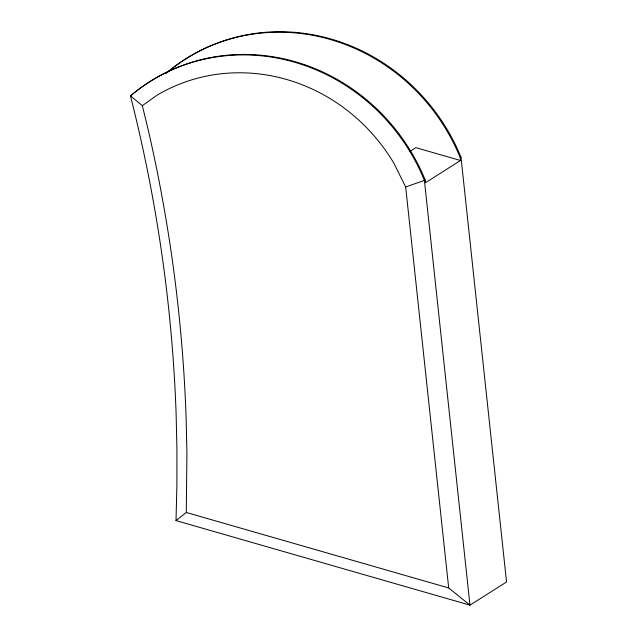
<?xml version="1.0" encoding="UTF-8"?>
<svg xmlns="http://www.w3.org/2000/svg" width="637" height="637" viewBox="0 0 637 637"><rect width="100%" height="100%" fill="white"/><g stroke="black" fill="none" stroke-linecap="round" stroke-linejoin="round"><path stroke-width="0.96" d="M176.003 520.588L176.903 485.123L176.935 449.603L176.123 414.042A1463.953 1378.261 57.6 0 0 130.45 95.861L131.214 95.375A194.03 182.676 57.6 0 1 425.174 179.937L425.468 182.715L460.527 160.5L460.233 157.713L460.997 157.235L506.55 581.963L469.971 605.15L176.003 520.588L186.291 512.474L186.92 453.146L186.092 417.219A1479.138 1392.546 57.6 0 0 148.477 131.023L142.346 105.662L130.45 95.861A194.03 182.676 57.6 0 1 424.409 180.414L425.174 179.937M142.346 105.662L157.084 95.16A178.806 168.335 57.6 0 1 393.905 163.279L405.673 186.952L448.687 587.959L469.971 605.15L424.409 180.414L405.673 186.952M409.981 151.343L415.826 147.641L460.527 160.5M186.291 512.474L448.687 587.959M460.233 157.713A194.03 182.676 57.6 0 0 166.273 73.159L167.029 72.674A194.03 182.676 57.6 0 1 460.997 157.235"/></g></svg>
